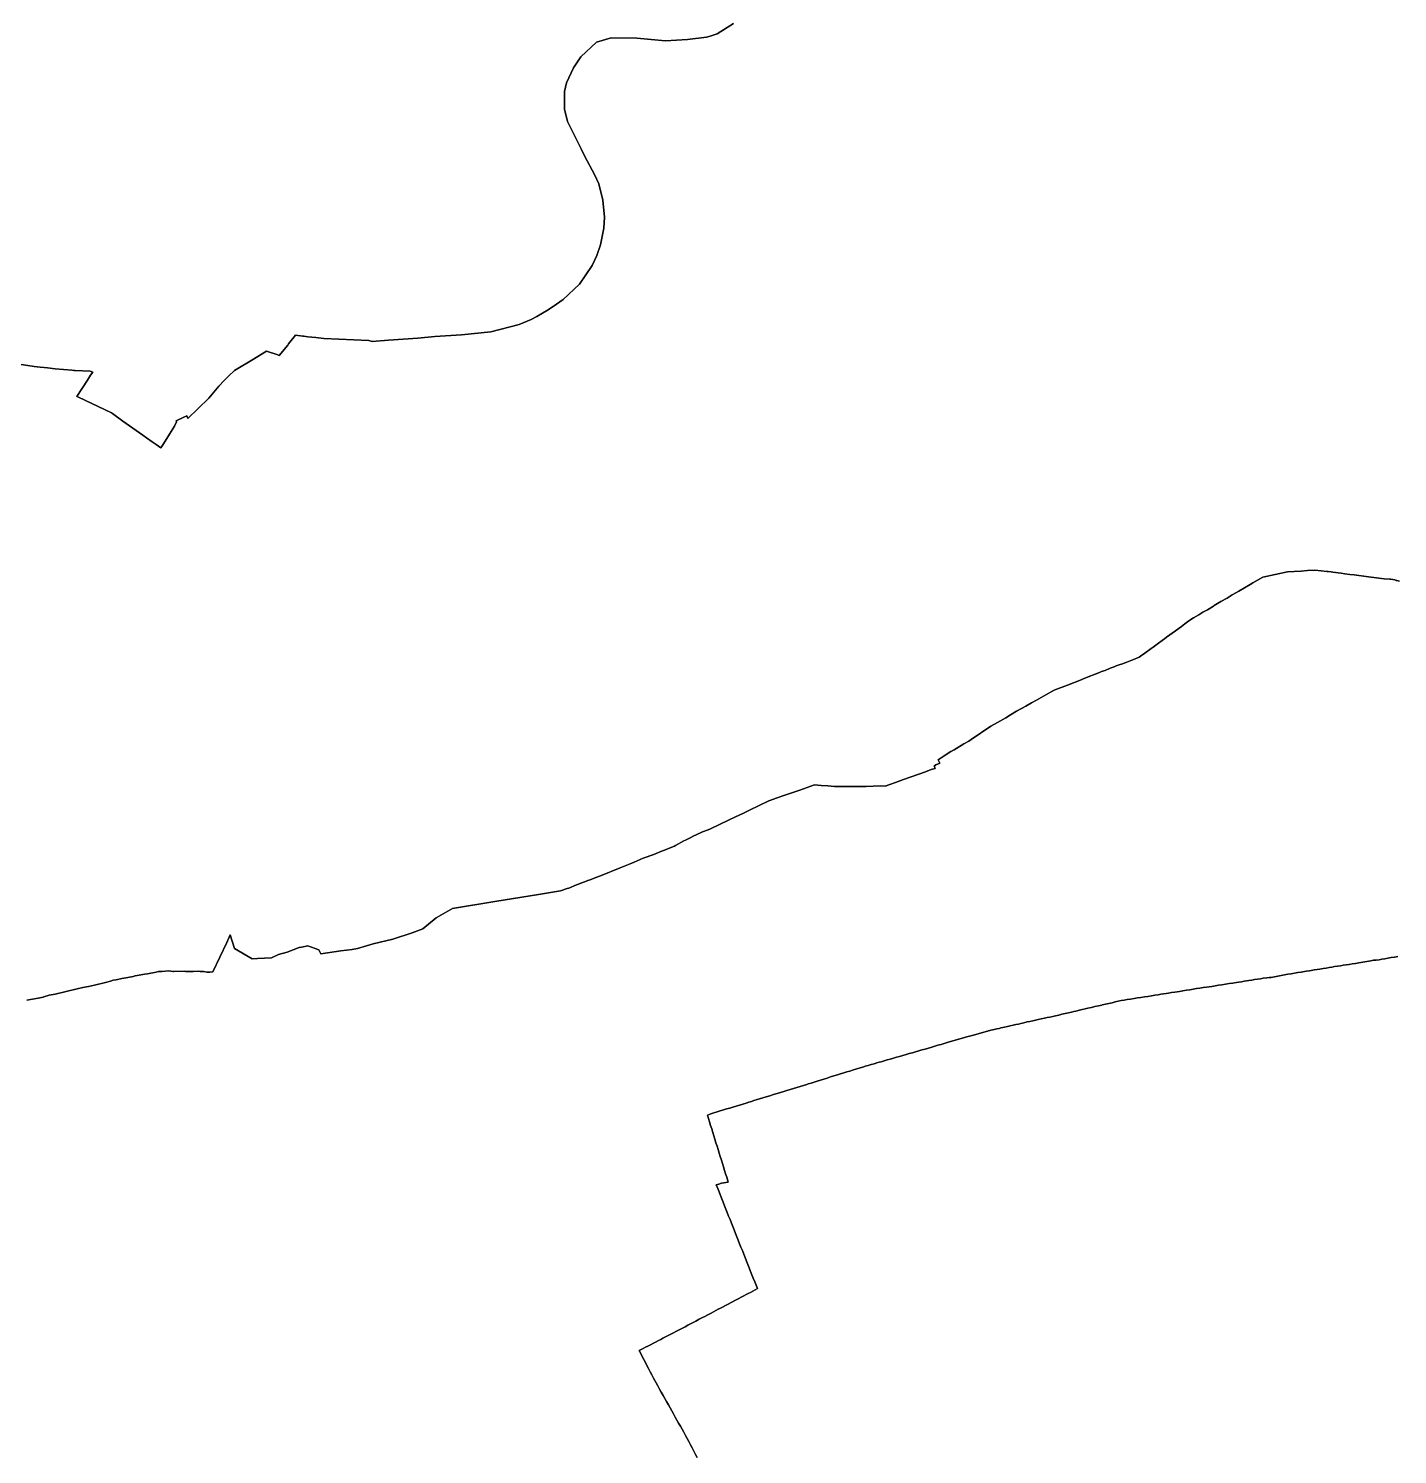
# Model space of a CAD drawing. Header units: inches. Extents: x 130170 to 284068, y 377793 to 804530.
# Drawn here: x 231810 to 235436, y 746464 to 750241 of the extents above; entities that cross this region are included whole.
import ezdxf

# ---------------------------------------------------------------- set-up
doc = ezdxf.new("R2010")
doc.units = ezdxf.units.IN
doc.header["$MEASUREMENT"] = 0
doc.layers.add('muni_il', color=7, linetype='Continuous')

msp = doc.modelspace()

# ---------------------------------------------------------------- linework, layer by layer
at = {"layer": 'muni_il'}
for points in [[(231784.7, 749351.7), (231824.9, 749346.1), (231840.6, 749343.9), (231850.8, 749343), (231860, 749342.2), (231880.5, 749339.3), (231924.7, 749335.9), (231929.8, 749335.6), (231932.9, 749335.5), (231972.5, 749333.6), (231979.8, 749330.9), (231974.2, 749322.4), (231965.7, 749309.6), (231937.9, 749266.6), (231941.7, 749264.9), (232029.2, 749223.1), (232031.9, 749220.9), (232059.3, 749201.4), (232112, 749164.1), (232122, 749157.1), (232137.6, 749146.2), (232147.7, 749139.1), (232160, 749130.2), (232167, 749141), (232182.8, 749166.8), (232196, 749188), (232201.8, 749199.2), (232200.8, 749201.8), (232220.7, 749211.4), (232228.9, 749215.3), (232231.6, 749207.8), (232286.7, 749260.8), (232287.7, 749262), (232300.4, 749278.1), (232313.8, 749293.6), (232327.7, 749308.5), (232340.2, 749320.9), (232355.7, 749334.9), (232405.4, 749365.6), (232424.5, 749377.1), (232440.4, 749386.2), (232470.4, 749376.4), (232473.9, 749375.2), (232496.6, 749402.6), (232498.3, 749406.2), (232517, 749429), (232536.4, 749426.3), (232538.6, 749426), (232549.9, 749424.8), (232549.9, 749424.8), (232570.5, 749422.5), (232592.2, 749420.1), (232711, 749414.7), (232720.4, 749411.6), (232763.3, 749415.9), (232841.3, 749421.1), (232885.6, 749425.1), (232956.7, 749429.5), (233033.9, 749438), (233109.7, 749456.9), (233141.3, 749470.2), (233156.6, 749478), (233186.1, 749495.6), (233208.2, 749511.2), (233225.7, 749523.4), (233269.2, 749564), (233302.8, 749613), (233315.4, 749640), (233325, 749668.2), (233333.4, 749712), (233335.1, 749741.7), (233331.4, 749786.2), (233320.6, 749829.5), (233308.8, 749854.1), (233283.3, 749901.7), (233273.4, 749922.5), (233264.2, 749941.8), (233237.7, 749995.2), (233229.8, 750027.6), (233229.8, 750074), (233234.7, 750097.1), (233252.9, 750136.9), (233260, 750147.6), (233272.8, 750166.2), (233314.7, 750204.9), (233353, 750216), (233421.4, 750215.5), (233496.8, 750208.9), (233554.9, 750212.4), (233605.6, 750218.1), (233615.5, 750221.2), (233634.2, 750227), (233677, 750254.1)], [(233677, 750254.1), (233634.2, 750227), (233615.5, 750221.2), (233605.6, 750218.1), (233554.9, 750212.4), (233496.8, 750208.9), (233421.4, 750215.5), (233353, 750216), (233314.7, 750204.9), (233272.8, 750166.2), (233260, 750147.6), (233252.9, 750136.9), (233234.7, 750097.1), (233229.8, 750074), (233229.8, 750027.6), (233237.7, 749995.2), (233264.2, 749941.8), (233273.4, 749922.5), (233283.3, 749901.7), (233308.8, 749854.1), (233320.6, 749829.5), (233331.4, 749786.2), (233335.1, 749741.7), (233333.4, 749712), (233325, 749668.2), (233315.4, 749640), (233302.8, 749613), (233269.2, 749564), (233225.7, 749523.4), (233208.2, 749511.2), (233186.1, 749495.6), (233156.6, 749478), (233141.3, 749470.2), (233109.7, 749456.9), (233033.9, 749438), (232956.7, 749429.5), (232885.6, 749425.1), (232841.3, 749421.1), (232763.3, 749415.9), (232720.4, 749411.6), (232711, 749414.7), (232592.2, 749420.1), (232570.5, 749422.5), (232549.9, 749424.8), (232549.9, 749424.8), (232538.6, 749426), (232536.4, 749426.3), (232517, 749429), (232498.3, 749406.2), (232496.6, 749402.6), (232473.9, 749375.2), (232470.4, 749376.4), (232440.4, 749386.2), (232424.5, 749377.1), (232405.4, 749365.6), (232355.7, 749334.9), (232340.2, 749320.9), (232327.7, 749308.5), (232313.8, 749293.6), (232300.4, 749278.1), (232287.7, 749262), (232286.7, 749260.8), (232231.6, 749207.8), (232228.9, 749215.3), (232220.7, 749211.4), (232200.8, 749201.8), (232201.8, 749199.2), (232196, 749188), (232182.8, 749166.8), (232167, 749141), (232160, 749130.2), (232147.7, 749139.1), (232137.6, 749146.2), (232122, 749157.1), (232112, 749164.1), (232059.3, 749201.4), (232031.9, 749220.9), (232029.2, 749223.1), (231941.7, 749264.9), (231937.9, 749266.6), (231965.7, 749309.6), (231974.2, 749322.4), (231979.8, 749330.9), (231972.5, 749333.6), (231932.9, 749335.5), (231929.8, 749335.6), (231924.7, 749335.9), (231880.5, 749339.3), (231860, 749342.2), (231850.8, 749343), (231840.6, 749343.9), (231824.9, 749346.1), (231784.7, 749351.7)], [(235441.9, 748777), (235434.9, 748778.6), (235432.6, 748778.9), (235429.1, 748780.4), (235418.2, 748782), (235415.8, 748782.2), (235401, 748783.5), (235386.6, 748785.4), (235381, 748786), (235373.6, 748786.8), (235366.7, 748787.7), (235359.4, 748788.7), (235321.5, 748793.5), (235309.8, 748795), (235296.9, 748796.9), (235287, 748797.9), (235279.4, 748799), (235271.6, 748800.2), (235264.9, 748800.9), (235260.7, 748801.5), (235252.6, 748802.4), (235249.1, 748802.9), (235233.7, 748804.3), (235217, 748806.4), (235197.9, 748805), (235181, 748803.8), (235162.2, 748802.7), (235144.5, 748801.8), (235079.8, 748787.8), (235052.8, 748772.3), (235045.6, 748768.3), (235015.9, 748750.9), (235000, 748741.4), (234998.3, 748740.5), (234984.6, 748732.5), (234982.9, 748731.6), (234968.3, 748723), (234950.9, 748712.6), (234948.4, 748711.2), (234932.9, 748701.4), (234927.4, 748698.3), (234924.3, 748696.5), (234920.9, 748694.7), (234915.3, 748691.5), (234909.5, 748688), (234896.2, 748680.4), (234886.5, 748673.8), (234879.6, 748669), (234872.8, 748663.7), (234863.9, 748657.2), (234857.5, 748652.7), (234848.1, 748645.4), (234824.7, 748628.6), (234818.6, 748624.1), (234816.1, 748622.4), (234799.4, 748610.2), (234788.8, 748602.4), (234783.7, 748598.7), (234766.5, 748586.3), (234755.3, 748578.2), (234751.9, 748576.1), (234735.2, 748569), (234732.8, 748567.9), (234719.4, 748562.8), (234711.8, 748560), (234705.2, 748557.4), (234701.5, 748556.3), (234691, 748552.5), (234685.7, 748550.5), (234675.2, 748546.8), (234661.7, 748540.9), (234652.3, 748537.5), (234646.6, 748535.4), (234634.9, 748530.8), (234617, 748523.7), (234601.6, 748517.3), (234598.3, 748515.9), (234561.7, 748501.4), (234531.4, 748490.5), (234526.8, 748488.3), (234504.2, 748476.1), (234479.6, 748461.8), (234466.8, 748454.5), (234451.7, 748446.1), (234426.6, 748433.1), (234410.9, 748423.2), (234398.5, 748415.4), (234376.9, 748402.7), (234358.9, 748392.9), (234306.8, 748357.7), (234300.5, 748353.5), (234287.8, 748346), (234261.7, 748330.3), (234253.3, 748325.5), (234235.6, 748314.6), (234219.3, 748303.9), (234224, 748295.4), (234213.3, 748290.5), (234209.4, 748288.3), (234209.2, 748288.2), (234211.8, 748280.5), (234201, 748277.8), (234185.7, 748272.1), (234127.3, 748251.5), (234113.7, 748246.6), (234113, 748246.3), (234106.2, 748243.8), (234091.5, 748238.5), (234079.2, 748234.3), (234065.6, 748234.9), (234028.6, 748233.6), (233944.8, 748233.5), (233927.2, 748235), (233909.3, 748235.9), (233892.2, 748237.8), (233852.6, 748223.7), (233813.3, 748210.3), (233792.9, 748203), (233771, 748195.5), (233719.2, 748170.3), (233702.2, 748162.1), (233682.5, 748152.9), (233664, 748143.9), (233616.2, 748121.2), (233610.2, 748118.8), (233594.8, 748112.9), (233578, 748105.3), (233572.1, 748102.4), (233563.8, 748098.3), (233549.8, 748091.3), (233545.4, 748089.3), (233523.6, 748076.8), (233520.6, 748075.4), (233492, 748063.8), (233484.3, 748061.1), (233465.8, 748053.1), (233438.2, 748043), (233414, 748032.5), (233407.9, 748029.8), (233376.7, 748017.6), (233324.5, 747996.9), (233312.6, 747992.1), (233297.3, 747986.3), (233294, 747985), (233264.1, 747973.8), (233261.7, 747972.7), (233240.9, 747964.2), (233236.5, 747963), (233219, 747957.2), (233160.8, 747947.4), (233044.9, 747928.6), (232932.4, 747910.1), (232889.8, 747884.9), (232854.5, 747856.3), (232825.9, 747845.2), (232774.7, 747828.8), (232722.9, 747816.1), (232705.3, 747811.1), (232680.8, 747803.7), (232666.8, 747801.6), (232637.1, 747797.5), (232583.6, 747789.7), (232578.4, 747800.3), (232549.5, 747811.2), (232532.5, 747807.5), (232526.9, 747807), (232494.5, 747794.3), (232471.8, 747788), (232453.5, 747779.4), (232416.3, 747777.2), (232402.5, 747776.8), (232355.5, 747804.4), (232344.1, 747840.2), (232341.3, 747833.7), (232335, 747820.4), (232297.7, 747742.2), (232289.8, 747741.8), (232281.9, 747741.4), (232274.3, 747743.2), (232264.6, 747742.9), (232258.7, 747743.7), (232245.7, 747742.8), (232225.7, 747742.7), (232222.4, 747743.9), (232193.4, 747743), (232192.2, 747743), (232181.4, 747744.6), (232162.7, 747743.3), (232154.1, 747742.9), (232147.5, 747741.7), (232125, 747736.7), (232117, 747736.2), (232102.5, 747733.4), (232092.1, 747731.7), (232086.8, 747729.8), (232072.3, 747727.6), (232057.1, 747724.7), (232041.7, 747721.1), (232033.9, 747719.8), (232026.7, 747717.3), (232013.4, 747713.8), (231984, 747707), (231968.9, 747703.7), (231953.6, 747700.6), (231938.4, 747696.8), (231908.9, 747690.3), (231880.1, 747682.7), (231864.1, 747680.1), (231850.3, 747675.6), (231848.8, 747675.1), (231834.8, 747672.3), (231805.5, 747667)], [(231805.5, 747667), (231834.8, 747672.3), (231848.8, 747675.1), (231850.3, 747675.6), (231864.1, 747680.1), (231880.1, 747682.7), (231908.9, 747690.3), (231938.4, 747696.8), (231953.6, 747700.6), (231968.9, 747703.7), (231984, 747707), (232013.4, 747713.8), (232026.7, 747717.3), (232033.9, 747719.8), (232041.7, 747721.1), (232057.1, 747724.7), (232072.3, 747727.6), (232086.8, 747729.8), (232092.1, 747731.7), (232102.5, 747733.4), (232117, 747736.2), (232125, 747736.7), (232147.5, 747741.7), (232154.1, 747742.9), (232162.7, 747743.3), (232181.4, 747744.6), (232192.2, 747743), (232193.4, 747743), (232222.4, 747743.9), (232225.7, 747742.7), (232245.7, 747742.8), (232258.7, 747743.7), (232264.6, 747742.9), (232274.3, 747743.2), (232281.9, 747741.4), (232289.8, 747741.8), (232297.7, 747742.2), (232335, 747820.4), (232341.3, 747833.7), (232344.1, 747840.2), (232355.5, 747804.4), (232402.5, 747776.8), (232416.3, 747777.2), (232453.5, 747779.4), (232471.8, 747788), (232494.5, 747794.3), (232526.9, 747807), (232532.5, 747807.5), (232549.5, 747811.2), (232578.4, 747800.3), (232583.6, 747789.7), (232637.1, 747797.5), (232666.8, 747801.6), (232680.8, 747803.7), (232705.3, 747811.1), (232722.9, 747816.1), (232774.7, 747828.8), (232825.9, 747845.2), (232854.5, 747856.3), (232889.8, 747884.9), (232932.4, 747910.1), (233044.9, 747928.6), (233160.8, 747947.4), (233219, 747957.2), (233236.5, 747963), (233240.9, 747964.2), (233261.7, 747972.7), (233264.1, 747973.8), (233294, 747985), (233297.3, 747986.3), (233312.6, 747992.1), (233324.5, 747996.9), (233376.7, 748017.6), (233407.9, 748029.8), (233414, 748032.5), (233438.2, 748043), (233465.8, 748053.1), (233484.3, 748061.1), (233492, 748063.8), (233520.6, 748075.4), (233523.6, 748076.8), (233545.4, 748089.3), (233549.8, 748091.3), (233563.8, 748098.3), (233572.1, 748102.4), (233578, 748105.3), (233594.8, 748112.9), (233610.2, 748118.8), (233616.2, 748121.2), (233664, 748143.9), (233682.5, 748152.9), (233702.2, 748162.1), (233719.2, 748170.3), (233771, 748195.5), (233792.9, 748203), (233813.3, 748210.3), (233852.6, 748223.7), (233892.2, 748237.8), (233909.3, 748235.9), (233927.2, 748235), (233944.8, 748233.5), (234028.6, 748233.6), (234065.6, 748234.9), (234079.2, 748234.3), (234091.5, 748238.5), (234106.2, 748243.8), (234113, 748246.3), (234113.7, 748246.6), (234127.3, 748251.5), (234185.7, 748272.1), (234201, 748277.8), (234211.8, 748280.5), (234209.2, 748288.2), (234209.4, 748288.3), (234213.3, 748290.5), (234224, 748295.4), (234219.3, 748303.9), (234235.6, 748314.6), (234253.3, 748325.5), (234261.7, 748330.3), (234287.8, 748346), (234300.5, 748353.5), (234306.8, 748357.7), (234358.9, 748392.9), (234376.9, 748402.7), (234398.5, 748415.4), (234410.9, 748423.2), (234426.6, 748433.1), (234451.7, 748446.1), (234466.8, 748454.5), (234479.6, 748461.8), (234504.2, 748476.1), (234526.8, 748488.3), (234531.4, 748490.5), (234561.7, 748501.4), (234598.3, 748515.9), (234601.6, 748517.3), (234617, 748523.7), (234634.9, 748530.8), (234646.6, 748535.4), (234652.3, 748537.5), (234661.7, 748540.9), (234675.2, 748546.8), (234685.7, 748550.5), (234691, 748552.5), (234701.5, 748556.3), (234705.2, 748557.4), (234711.8, 748560), (234719.4, 748562.8), (234732.8, 748567.9), (234735.2, 748569), (234751.9, 748576.1), (234755.3, 748578.2), (234766.5, 748586.3), (234783.7, 748598.7), (234788.8, 748602.4), (234799.4, 748610.2), (234816.1, 748622.4), (234818.6, 748624.1), (234824.7, 748628.6), (234848.1, 748645.4), (234857.5, 748652.7), (234863.9, 748657.2), (234872.8, 748663.7), (234879.6, 748669), (234886.5, 748673.8), (234896.2, 748680.4), (234909.5, 748688), (234915.3, 748691.5), (234920.9, 748694.7), (234924.3, 748696.5), (234927.4, 748698.3), (234932.9, 748701.4), (234948.4, 748711.2), (234950.9, 748712.6), (234968.3, 748723), (234982.9, 748731.6), (234984.6, 748732.5), (234998.3, 748740.5), (235000, 748741.4), (235015.9, 748750.9), (235045.6, 748768.3), (235052.8, 748772.3), (235079.8, 748787.8), (235144.5, 748801.8), (235162.2, 748802.7), (235181, 748803.8), (235197.9, 748805), (235217, 748806.4), (235233.7, 748804.3), (235249.1, 748802.9), (235252.6, 748802.4), (235260.7, 748801.5), (235264.9, 748800.9), (235271.6, 748800.2), (235279.4, 748799), (235287, 748797.9), (235296.9, 748796.9), (235309.8, 748795), (235321.5, 748793.5), (235359.4, 748788.7), (235366.7, 748787.7), (235373.6, 748786.8), (235381, 748786), (235386.6, 748785.4), (235401, 748783.5), (235415.8, 748782.2), (235418.2, 748782), (235429.1, 748780.4), (235432.6, 748778.9), (235434.9, 748778.6), (235441.9, 748777)], [(235437.3, 747782.9), (235428.4, 747781.4), (235419.4, 747780), (235410.4, 747778.5), (235402.7, 747777.1), (235395, 747775.7), (235387.3, 747774.3), (235380.1, 747773.5), (235372.8, 747772.8), (235366, 747771.4), (235360.7, 747770.4), (235355.3, 747769.3), (235349.7, 747768.4), (235344.4, 747767.6), (235338.9, 747766.8), (235333.5, 747766), (235325, 747764.6), (235316.4, 747763.3), (235308.4, 747762), (235300.3, 747760.7), (235292.5, 747759.6), (235284.8, 747758.4), (235277, 747757.3), (235269.2, 747756.1), (235262.2, 747754.9), (235255.2, 747753.6), (235247.4, 747752.3), (235239.6, 747750.9), (235230.7, 747749.6), (235223, 747748.4), (235215.2, 747747.2), (235212.1, 747746.5), (235203.2, 747745.2), (235194.4, 747743.8), (235190.1, 747743), (235181.1, 747741.7), (235172.1, 747740.3), (235163.2, 747739), (235154.8, 747737.3), (235145.7, 747735.8), (235136.6, 747734.4), (235127.8, 747732.6), (235119.1, 747730.7), (235110.3, 747728.9), (235101.5, 747727.1), (235095.9, 747727), (235090.2, 747726.8), (235080.7, 747725.2), (235073, 747724.1), (235065.4, 747722.9), (235057.8, 747721.8), (235050.2, 747720.5), (235042.6, 747719.3), (235036.1, 747718.3), (235029.6, 747717.3), (235022.9, 747716.2), (235016.1, 747715.2), (235009.3, 747714.1), (234999.7, 747712.6), (234990, 747711.1), (234980.4, 747709.6), (234971.3, 747708.1), (234962.3, 747706.7), (234953.2, 747705.3), (234944.2, 747703.8), (234937.3, 747702.8), (234930.4, 747701.8), (234921.5, 747700.5), (234912.6, 747699.1), (234903.8, 747697.7), (234894.9, 747696.3), (234886, 747695), (234877.1, 747693.6), (234867.9, 747692), (234858.6, 747690.4), (234852.5, 747689.5), (234846.4, 747688.7), (234837.9, 747687.4), (234829.4, 747686.1), (234823.1, 747685), (234816.7, 747684), (234809.6, 747682.8), (234802.6, 747681.6), (234793.4, 747680.2), (234784.2, 747678.7), (234775.1, 747677.3), (234765.9, 747675.9), (234756.7, 747674.4), (234747.5, 747673), (234738.4, 747671.5), (234729.2, 747670.1), (234720, 747668.7), (234712.3, 747667.5), (234704.6, 747666.2), (234696.3, 747664.3), (234688.1, 747662.4), (234679.9, 747660.5), (234671.2, 747658.5), (234662.5, 747656.5), (234653.8, 747654.5), (234652.8, 747654.3), (234643.7, 747652.1), (234634.6, 747650), (234625.4, 747647.8), (234616.3, 747645.7), (234608.7, 747643.9), (234601, 747642.1), (234593.4, 747640.3), (234583.9, 747638.4), (234578.4, 747637), (234573, 747635.6), (234564.5, 747633.6), (234556, 747631.6), (234547.4, 747629.7), (234538.9, 747627.7), (234530.4, 747625.7), (234523, 747624.1), (234515.6, 747622.5), (234508.1, 747620.9), (234500.7, 747619.3), (234492.6, 747617.6), (234484.4, 747616), (234477.1, 747614.3), (234469.8, 747612.7), (234462.4, 747611), (234455.1, 747609.4), (234446.7, 747607.4), (234438.3, 747605.5), (234431.9, 747604), (234425.5, 747602.6), (234418, 747600.9), (234410.5, 747599.2), (234402.9, 747597.5), (234395.4, 747595.8), (234390.7, 747594.6), (234385.7, 747593.5), (234380.7, 747592.3), (234374.4, 747590.9), (234368.1, 747589.5), (234358.9, 747587.3), (234349.7, 747585), (234340.5, 747582.8), (234331.3, 747580.1), (234322.1, 747577.5), (234312.9, 747574.9), (234306, 747572.9), (234299.1, 747570.9), (234292.2, 747568.9), (234289.4, 747568), (234280.2, 747565.4), (234270.9, 747562.8), (234261.7, 747560.2), (234252.5, 747557.5), (234243.2, 747554.9), (234235.1, 747552.5), (234227, 747550.2), (234218.9, 747547.8), (234210.8, 747545.5), (234202.7, 747543.1), (234193.7, 747540.4), (234184.6, 747537.7), (234176.3, 747535.4), (234167.9, 747533.1), (234159.6, 747530.6), (234151.3, 747528.1), (234143, 747525.7), (234134.7, 747523.2), (234125.5, 747520.8), (234117.3, 747518.4), (234109, 747516.1), (234100.8, 747513.7), (234092.5, 747511.3), (234084.4, 747509), (234076.2, 747506.6), (234068.1, 747504.2), (234062.7, 747502.7), (234057.3, 747501.2), (234049.4, 747498.9), (234041.6, 747496.6), (234033.7, 747494.3), (234025.8, 747492), (234022.1, 747490.8), (234013, 747488), (234003.9, 747485.2), (233994.8, 747482.3), (233985.7, 747479.5), (233977.4, 747477), (233969.1, 747474.5), (233960.8, 747471.9), (233952.5, 747469.4), (233943.4, 747466.6), (233934.4, 747463.8), (233925.4, 747461), (233916.5, 747458.2), (233907.5, 747455.4), (233898.6, 747452.7), (233890.6, 747450.2), (233882.6, 747447.7), (233874.6, 747445.2), (233871.4, 747444.2), (233862.6, 747441.5), (233853.9, 747438.8), (233845.1, 747436.2), (233836.1, 747433.5), (233827.1, 747430.8), (233818.2, 747428.1), (233810.1, 747425.5), (233802, 747422.9), (233792.5, 747420), (233783, 747417), (233773.6, 747414), (233764.1, 747411.1), (233755.1, 747408.4), (233746.2, 747405.7), (233737.2, 747403), (233731, 747401), (233724.8, 747399), (233717.8, 747396.8), (233710.9, 747394.7), (233701.9, 747391.9), (233692.9, 747389.2), (233684, 747386.5), (233675.6, 747384), (233667.1, 747381.5), (233658.7, 747379.1), (233650.3, 747376.6), (233642, 747373.9), (233633.7, 747371.3), (233625.4, 747368.6), (233617.1, 747366), (233608.1, 747362.9), (233610.9, 747353.7), (233613.8, 747344.5), (233616.6, 747335.4), (233619.4, 747326.2), (233622.3, 747317), (233625.1, 747307.9), (233628, 747298.7), (233630.8, 747289.6), (233633.6, 747280.4), (233636.5, 747271.2), (233639.3, 747262.1), (233642.1, 747252.9), (233645, 747243.7), (233647.8, 747234.6), (233650.6, 747225.4), (233653.5, 747216.2), (233656.3, 747207.1), (233659.2, 747197.9), (233662, 747188.7), (233663.2, 747184.7), (233657.3, 747184.1), (233651.3, 747183.5), (233645.4, 747182), (233638.5, 747179.8), (233631.7, 747177.6), (233635.3, 747168.4), (233638.9, 747159.3), (233642.6, 747150.1), (233646.2, 747140.9), (233649.8, 747131.8), (233653.4, 747122.6), (233657.1, 747113.5), (233660.7, 747104.3), (233664.3, 747095.2), (233668, 747086), (233671.6, 747076.9), (233675.2, 747067.7), (233678.8, 747058.6), (233682.5, 747049.4), (233686.1, 747040.3), (233689.7, 747031.1), (233693.3, 747022), (233697, 747012.8), (233700.6, 747003.7), (233704.2, 746994.5), (233707.9, 746985.3), (233711.5, 746976.2), (233715.1, 746967), (233718.7, 746957.9), (233722.4, 746948.7), (233726, 746939.6), (233729.6, 746930.4), (233733.3, 746921.3), (233736.9, 746912.1), (233740.5, 746903), (233734.3, 746899.5), (233728.2, 746896.1), (233722, 746892.7), (233717.6, 746890.8), (233711, 746887.3), (233704.3, 746883.8), (233697.6, 746880.1), (233691, 746876.5), (233682.6, 746872.3), (233674.2, 746868.1), (233670.9, 746866), (233663.5, 746862.2), (233656.2, 746858.4), (233647.7, 746854.1), (233643, 746851.6), (233636.9, 746848.4), (233630.7, 746845.1), (233624.6, 746841.8), (233617.6, 746838.1), (233609.3, 746833.8), (233600.9, 746829.4), (233595, 746826.4), (233586.4, 746821.8), (233577.8, 746817.2), (233570.7, 746813.5), (233563.6, 746809.7), (233556.5, 746805.9), (233549.4, 746802.2), (233542.3, 746798.4), (233537, 746795.7), (233531.6, 746793), (233524.8, 746789.6), (233518, 746786.1), (233511.2, 746782.7), (233507.4, 746780.7), (233498.8, 746776.1), (233490.1, 746771.5), (233484.8, 746768.7), (233478.7, 746765.5), (233472.6, 746762.3), (233465, 746758.5), (233457.5, 746754.6), (233450, 746750.7), (233444, 746747.6), (233438.1, 746744.6), (233432.8, 746741.7), (233427.6, 746738.8), (233431.6, 746731), (233435.6, 746723.1), (233439.7, 746715.2), (233443.7, 746707.3), (233447.8, 746699.4), (233451.8, 746691.5), (233456.3, 746683), (233460.7, 746674.5), (233465.1, 746666.1), (233468.6, 746659.9), (233472, 746653.7), (233476.7, 746645.4), (233481.4, 746637), (233486, 746628.7), (233490.7, 746620.4), (233495.3, 746612), (233500, 746603.7), (233504.6, 746595.4), (233509.2, 746587.3), (233513.7, 746579.2), (233518.3, 746571.1), (233522.8, 746563), (233527.4, 746554.9), (233531.9, 746546.8), (233536.5, 746538.7), (233541, 746530.6), (233545.5, 746522.5), (233550.1, 746514.4), (233554.6, 746506.3), (233559, 746497.8), (233563.3, 746489.4), (233567.6, 746480.9), (233571.9, 746472.4), (233576.2, 746464), (233580.6, 746455.5)], [(233580.6, 746455.5), (233576.2, 746464), (233571.9, 746472.4), (233567.6, 746480.9), (233563.3, 746489.4), (233559, 746497.8), (233554.6, 746506.3), (233550.1, 746514.4), (233545.5, 746522.5), (233541, 746530.6), (233536.5, 746538.7), (233531.9, 746546.8), (233527.4, 746554.9), (233522.8, 746563), (233518.3, 746571.1), (233513.7, 746579.2), (233509.2, 746587.3), (233504.6, 746595.4), (233500, 746603.7), (233495.3, 746612), (233490.7, 746620.4), (233486, 746628.7), (233481.4, 746637), (233476.7, 746645.4), (233472, 746653.7), (233468.6, 746659.9), (233465.1, 746666.1), (233460.7, 746674.5), (233456.3, 746683), (233451.8, 746691.5), (233447.8, 746699.4), (233443.7, 746707.3), (233439.7, 746715.2), (233435.6, 746723.1), (233431.6, 746731), (233427.6, 746738.8), (233432.8, 746741.7), (233438.1, 746744.6), (233444, 746747.6), (233450, 746750.7), (233457.5, 746754.6), (233465, 746758.5), (233472.6, 746762.3), (233478.7, 746765.5), (233484.8, 746768.7), (233490.1, 746771.5), (233498.8, 746776.1), (233507.4, 746780.7), (233511.2, 746782.7), (233518, 746786.1), (233524.8, 746789.6), (233531.6, 746793), (233537, 746795.7), (233542.3, 746798.4), (233549.4, 746802.2), (233556.5, 746805.9), (233563.6, 746809.7), (233570.7, 746813.5), (233577.8, 746817.2), (233586.4, 746821.8), (233595, 746826.4), (233600.9, 746829.4), (233609.3, 746833.8), (233617.6, 746838.1), (233624.6, 746841.8), (233630.7, 746845.1), (233636.9, 746848.4), (233643, 746851.6), (233647.7, 746854.1), (233656.2, 746858.4), (233663.5, 746862.2), (233670.9, 746866), (233674.2, 746868.1), (233682.6, 746872.3), (233691, 746876.5), (233697.6, 746880.1), (233704.3, 746883.8), (233711, 746887.3), (233717.6, 746890.8), (233722, 746892.7), (233728.2, 746896.1), (233734.3, 746899.5), (233740.5, 746903), (233736.9, 746912.1), (233733.3, 746921.3), (233729.6, 746930.4), (233726, 746939.6), (233722.4, 746948.7), (233718.7, 746957.9), (233715.1, 746967), (233711.5, 746976.2), (233707.9, 746985.3), (233704.2, 746994.5), (233700.6, 747003.7), (233697, 747012.8), (233693.3, 747022), (233689.7, 747031.1), (233686.1, 747040.3), (233682.5, 747049.4), (233678.8, 747058.6), (233675.2, 747067.7), (233671.6, 747076.9), (233668, 747086), (233664.3, 747095.2), (233660.7, 747104.3), (233657.1, 747113.5), (233653.4, 747122.6), (233649.8, 747131.8), (233646.2, 747140.9), (233642.6, 747150.1), (233638.9, 747159.3), (233635.3, 747168.4), (233631.7, 747177.6), (233638.5, 747179.8), (233645.4, 747182), (233651.3, 747183.5), (233657.3, 747184.1), (233663.2, 747184.7), (233662, 747188.7), (233659.2, 747197.9), (233656.3, 747207.1), (233653.5, 747216.2), (233650.6, 747225.4), (233647.8, 747234.6), (233645, 747243.7), (233642.1, 747252.9), (233639.3, 747262.1), (233636.5, 747271.2), (233633.6, 747280.4), (233630.8, 747289.6), (233628, 747298.7), (233625.1, 747307.9), (233622.3, 747317), (233619.4, 747326.2), (233616.6, 747335.4), (233613.8, 747344.5), (233610.9, 747353.7), (233608.1, 747362.9), (233617.1, 747366), (233625.4, 747368.6), (233633.7, 747371.3), (233642, 747373.9), (233650.3, 747376.6), (233658.7, 747379.1), (233667.1, 747381.5), (233675.6, 747384), (233684, 747386.5), (233692.9, 747389.2), (233701.9, 747391.9), (233710.9, 747394.7), (233717.8, 747396.8), (233724.8, 747399), (233731, 747401), (233737.2, 747403), (233746.2, 747405.7), (233755.1, 747408.4), (233764.1, 747411.1), (233773.6, 747414), (233783, 747417), (233792.5, 747420), (233802, 747422.9), (233810.1, 747425.5), (233818.2, 747428.1), (233827.1, 747430.8), (233836.1, 747433.5), (233845.1, 747436.2), (233853.9, 747438.8), (233862.6, 747441.5), (233871.4, 747444.2), (233874.6, 747445.2), (233882.6, 747447.7), (233890.6, 747450.2), (233898.6, 747452.7), (233907.5, 747455.4), (233916.5, 747458.2), (233925.4, 747461), (233934.4, 747463.8), (233943.4, 747466.6), (233952.5, 747469.4), (233960.8, 747471.9), (233969.1, 747474.5), (233977.4, 747477), (233985.7, 747479.5), (233994.8, 747482.3), (234003.9, 747485.2), (234013, 747488), (234022.1, 747490.8), (234025.8, 747492), (234033.7, 747494.3), (234041.6, 747496.6), (234049.4, 747498.9), (234057.3, 747501.2), (234062.7, 747502.7), (234068.1, 747504.2), (234076.2, 747506.6), (234084.4, 747509), (234092.5, 747511.3), (234100.8, 747513.7), (234109, 747516.1), (234117.3, 747518.4), (234125.5, 747520.8), (234134.7, 747523.2), (234143, 747525.7), (234151.3, 747528.1), (234159.6, 747530.6), (234167.9, 747533.1), (234176.3, 747535.4), (234184.6, 747537.7), (234193.7, 747540.4), (234202.7, 747543.1), (234210.8, 747545.5), (234218.9, 747547.8), (234227, 747550.2), (234235.1, 747552.5), (234243.2, 747554.9), (234252.5, 747557.5), (234261.7, 747560.2), (234270.9, 747562.8), (234280.2, 747565.4), (234289.4, 747568), (234292.2, 747568.9), (234299.1, 747570.9), (234306, 747572.9), (234312.9, 747574.9), (234322.1, 747577.5), (234331.3, 747580.1), (234340.5, 747582.8), (234349.7, 747585), (234358.9, 747587.3), (234368.1, 747589.5), (234374.4, 747590.9), (234380.7, 747592.3), (234385.7, 747593.5), (234390.7, 747594.6), (234395.4, 747595.8), (234402.9, 747597.5), (234410.5, 747599.2), (234418, 747600.9), (234425.5, 747602.6), (234431.9, 747604), (234438.3, 747605.5), (234446.7, 747607.4), (234455.1, 747609.4), (234462.4, 747611), (234469.8, 747612.7), (234477.1, 747614.3), (234484.4, 747616), (234492.6, 747617.6), (234500.7, 747619.3), (234508.1, 747620.9), (234515.6, 747622.5), (234523, 747624.1), (234530.4, 747625.7), (234538.9, 747627.7), (234547.4, 747629.7), (234556, 747631.6), (234564.5, 747633.6), (234573, 747635.6), (234578.4, 747637), (234583.9, 747638.4), (234593.4, 747640.3), (234601, 747642.1), (234608.7, 747643.9), (234616.3, 747645.7), (234625.4, 747647.8), (234634.6, 747650), (234643.7, 747652.1), (234652.8, 747654.3), (234653.8, 747654.5), (234662.5, 747656.5), (234671.2, 747658.5), (234679.9, 747660.5), (234688.1, 747662.4), (234696.3, 747664.3), (234704.6, 747666.2), (234712.3, 747667.5), (234720, 747668.7), (234729.2, 747670.1), (234738.4, 747671.5), (234747.5, 747673), (234756.7, 747674.4), (234765.9, 747675.9), (234775.1, 747677.3), (234784.2, 747678.7), (234793.4, 747680.2), (234802.6, 747681.6), (234809.6, 747682.8), (234816.7, 747684), (234823.1, 747685), (234829.4, 747686.1), (234837.9, 747687.4), (234846.4, 747688.7), (234852.5, 747689.5), (234858.6, 747690.4), (234867.9, 747692), (234877.1, 747693.6), (234886, 747695), (234894.9, 747696.3), (234903.8, 747697.7), (234912.6, 747699.1), (234921.5, 747700.5), (234930.4, 747701.8), (234937.3, 747702.8), (234944.2, 747703.8), (234953.2, 747705.3), (234962.3, 747706.7), (234971.3, 747708.1), (234980.4, 747709.6), (234990, 747711.1), (234999.7, 747712.6), (235009.3, 747714.1), (235016.1, 747715.2), (235022.9, 747716.2), (235029.6, 747717.3), (235036.1, 747718.3), (235042.6, 747719.3), (235050.2, 747720.5), (235057.8, 747721.8), (235065.4, 747722.9), (235073, 747724.1), (235080.7, 747725.2), (235090.2, 747726.8), (235095.9, 747727), (235101.5, 747727.1), (235110.3, 747728.9), (235119.1, 747730.7), (235127.8, 747732.6), (235136.6, 747734.4), (235145.7, 747735.8), (235154.8, 747737.3), (235163.2, 747739), (235172.1, 747740.3), (235181.1, 747741.7), (235190.1, 747743), (235194.4, 747743.8), (235203.2, 747745.2), (235212.1, 747746.5), (235215.2, 747747.2), (235223, 747748.4), (235230.7, 747749.6), (235239.6, 747750.9), (235247.4, 747752.3), (235255.2, 747753.6), (235262.2, 747754.9), (235269.2, 747756.1), (235277, 747757.3), (235284.8, 747758.4), (235292.5, 747759.6), (235300.3, 747760.7), (235308.4, 747762), (235316.4, 747763.3), (235325, 747764.6), (235333.5, 747766), (235338.9, 747766.8), (235344.4, 747767.6), (235349.7, 747768.4), (235355.3, 747769.3), (235360.7, 747770.4), (235366, 747771.4), (235372.8, 747772.8), (235380.1, 747773.5), (235387.3, 747774.3), (235395, 747775.7), (235402.7, 747777.1), (235410.4, 747778.5), (235419.4, 747780), (235428.4, 747781.4), (235437.3, 747782.9)]]:
    msp.add_lwpolyline(points, dxfattribs=at)

doc.saveas('drawing.dxf')
